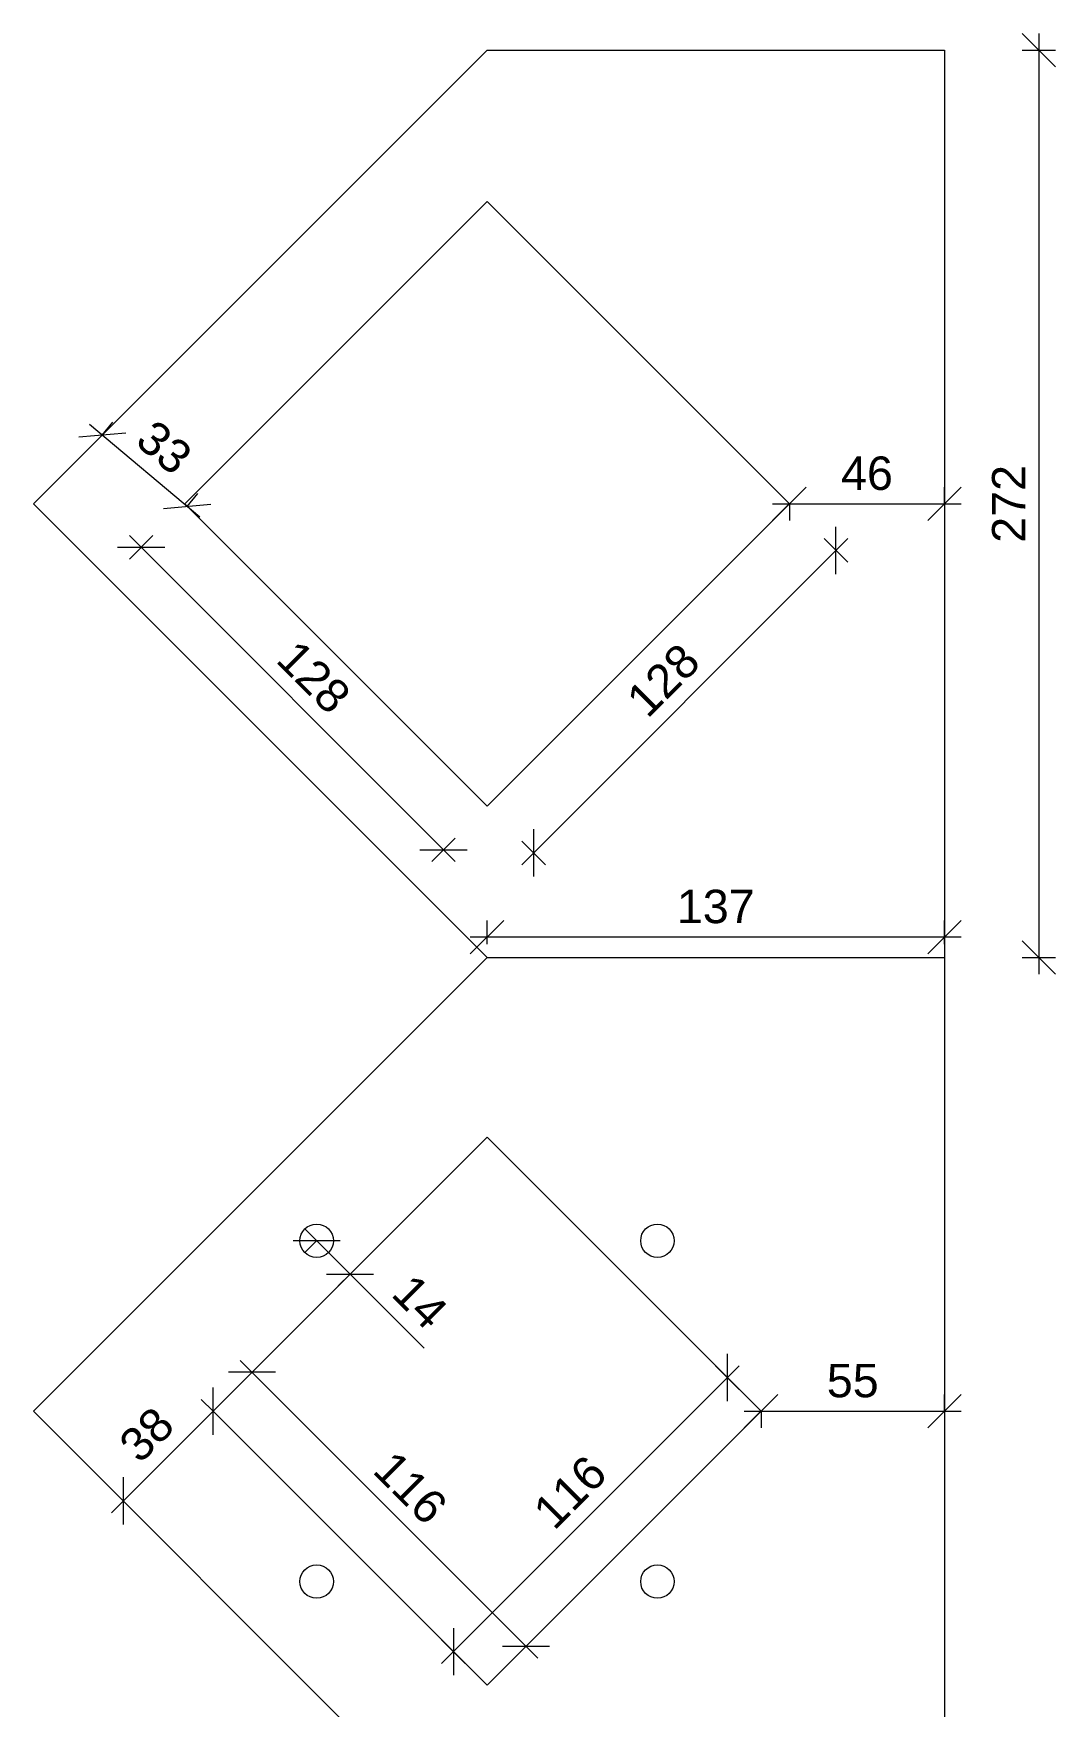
# Model space of a CAD drawing. Header units: millimetres. Extents: x 14254 to 34166, y 4312 to 8625.
# Drawn here: x 29506 to 29812, y 5556 to 6058 of the extents above; entities that cross this region are included whole.
import ezdxf

# ---------------------------------------------------------------- set-up
doc = ezdxf.new("R2010")
doc.units = ezdxf.units.MM
doc.layers.get('0').update_dxf_attribs({"lineweight": 25})
doc.layers.add('Mållinje (Afsætning af mål)', color=4, linetype='Continuous', lineweight=9)
doc.layers.add('Tyk fuldstregslinje (Optegning)', color=7, linetype='Continuous', lineweight=30)
doc.styles.add('Annotative', font='arial.ttf')
doc.dimstyles.new('Annotative', dxfattribs={"dimscale": 0, "dimtxt": 2.5, "dimasz": 2.5, "dimexe": 1.25, "dimexo": 1, "dimgap": 1, "dimtad": 1, "dimdec": 0, "dimzin": 0, "dimtxsty": 'Annotative', "dimblk": 'OBLIQUE', "dimcen": 1, "dimdle": 1.25, "dimadec": 0, "dimazin": 0, "dimtfac": 1, "dimtdec": 0, "dimtofl": 0, "dimtmove": 0, "dimatfit": 3, "dimfxl": 1.25, "dimfxlon": 1, "dimtolj": 1, "dimtzin": 0, "dimarcsym": 0})

# ---------------------------------------------------------------- blocks, each defined once
blk = doc.blocks.new('_Oblique')
at = {"color": 0, "linetype": 'ByBlock', "lineweight": -2}
blk.add_line((-0.5, -0.5), (0.5, 0.5), dxfattribs=at)
blk = doc.blocks.new('*D69')
at = {"layer": 'Defpoints', "color": 0, "transparency": 16777216}
for p in [(29732.48, 5917.05), (29746.42, 5903.11), (29641.97, 5826.54)]:
    blk.add_point(p, dxfattribs=at)
at = {"layer": 'Mållinje (Afsætning af mål)', "color": 0, "lineweight": -2, "transparency": 16777216}
for p, q in [((29652.38, 5809.06), (29749.96, 5906.64)), ((29742.89, 5906.64), (29749.96, 5899.57)), ((29652.38, 5816.13), (29659.45, 5809.06))]:
    blk.add_line(p, q, dxfattribs=at)
at = {"layer": 'Mållinje (Afsætning af mål)', "color": 0, "lineweight": -2, "transparency": 16777216, "xscale": 10, "yscale": 10, "zscale": 10}
for p, rotation in [((29746.42, 5903.11), 45.00000000000173), ((29655.91, 5812.6), 225.0000000000017)]:
    blk.add_blockref('_Oblique', p, dxfattribs=dict(at, rotation=rotation))
at = {"layer": 'Mållinje (Afsætning af mål)', "color": 0, "transparency": 16777216, "insert": (29694.73, 5864.29), "char_height": 10, "attachment_point": 5, "rotation": 45, "style": 'Annotative'}
blk.add_mtext('\\A1;128', dxfattribs=at)
blk = doc.blocks.new('*D70')
at = {"layer": 'Defpoints', "color": 0, "transparency": 16777216}
for p in [(29551.46, 5917.05), (29538.44, 5904.03), (29641.97, 5826.54)]:
    blk.add_point(p, dxfattribs=at)
at = {"layer": 'Mållinje (Afsætning af mål)', "color": 0, "lineweight": -2, "transparency": 16777216}
for p, q in [((29541.97, 5907.56), (29534.9, 5900.49)), ((29632.48, 5809.98), (29534.9, 5907.56)), ((29632.48, 5817.05), (29625.41, 5809.98))]:
    blk.add_line(p, q, dxfattribs=at)
at = {"layer": 'Mållinje (Afsætning af mål)', "color": 0, "lineweight": -2, "transparency": 16777216, "xscale": 10, "yscale": 10, "zscale": 10}
for p, rotation in [((29538.44, 5904.03), 135), ((29628.95, 5813.52), 315)]:
    blk.add_blockref('_Oblique', p, dxfattribs=dict(at, rotation=rotation))
at = {"layer": 'Mållinje (Afsætning af mål)', "color": 0, "transparency": 16777216, "insert": (29590.13, 5865.21), "char_height": 10, "attachment_point": 5, "rotation": 315, "style": 'Annotative'}
blk.add_mtext('\\A1;128', dxfattribs=at)
blk = doc.blocks.new('*D71')
at = {"layer": 'Defpoints', "color": 0, "transparency": 16777216}
for p in [(29526.79, 5937.63), (29526.79, 5937.63), (29552.2, 5916.31)]:
    blk.add_point(p, dxfattribs=at)
at = {"layer": 'Mållinje (Afsætning af mål)', "color": 0, "lineweight": -2, "transparency": 16777216}
for p, q in [((29556.03, 5913.1), (29522.96, 5940.85)), ((29526.79, 5937.63), (29530, 5941.46)), ((29552.2, 5916.31), (29555.41, 5920.14))]:
    blk.add_line(p, q, dxfattribs=at)
at = {"layer": 'Mållinje (Afsætning af mål)', "color": 0, "lineweight": -2, "transparency": 16777216, "xscale": 10, "yscale": 10, "zscale": 10}
for p, rotation in [((29526.79, 5937.63), 139.999999999998), ((29552.2, 5916.31), 319.999999999998)]:
    blk.add_blockref('_Oblique', p, dxfattribs=dict(at, rotation=rotation))
at = {"layer": 'Mållinje (Afsætning af mål)', "color": 0, "transparency": 16777216, "insert": (29545.35, 5933.95), "char_height": 10, "attachment_point": 5, "rotation": 320, "style": 'Annotative'}
blk.add_mtext('\\A1;33', dxfattribs=at)
blk = doc.blocks.new('*D72')
at = {"layer": 'Defpoints', "color": 0, "transparency": 16777216}
for p in [(29732.48, 5917.05), (29778.94, 5917.05), (29778.94, 5917.05)]:
    blk.add_point(p, dxfattribs=at)
at = {"layer": 'Mållinje (Afsætning af mål)', "color": 0, "lineweight": -2, "transparency": 16777216}
for p, q in [((29778.94, 5917.05), (29778.94, 5922.05)), ((29727.48, 5917.05), (29783.94, 5917.05)), ((29732.48, 5917.05), (29732.48, 5912.05))]:
    blk.add_line(p, q, dxfattribs=at)
at = {"layer": 'Mållinje (Afsætning af mål)', "color": 0, "lineweight": -2, "transparency": 16777216, "xscale": 10, "yscale": 10, "zscale": 10, "rotation": 180}
blk.add_blockref('_Oblique', (29732.48, 5917.05), dxfattribs=at)
at = {"layer": 'Mållinje (Afsætning af mål)', "color": 0, "lineweight": -2, "transparency": 16777216, "xscale": 10, "yscale": 10, "zscale": 10}
blk.add_blockref('_Oblique', (29778.94, 5917.05), dxfattribs=at)
at = {"layer": 'Mållinje (Afsætning af mål)', "color": 0, "transparency": 16777216, "insert": (29755.71, 5926.16), "char_height": 10, "attachment_point": 5, "style": 'Annotative'}
blk.add_mtext('\\A1;46', dxfattribs=at)
blk = doc.blocks.new('*D73')
at = {"layer": 'Defpoints', "color": 0, "transparency": 16777216}
for p in [(29778.94, 6052.82), (29778.94, 5781.29), (29807.15, 5781.29)]:
    blk.add_point(p, dxfattribs=at)
at = {"layer": 'Mållinje (Afsætning af mål)', "color": 0, "lineweight": -2, "transparency": 16777216}
for p, q in [((29807.15, 6057.82), (29807.15, 5776.29)), ((29802.15, 6052.82), (29812.15, 6052.82)), ((29802.15, 5781.29), (29812.15, 5781.29))]:
    blk.add_line(p, q, dxfattribs=at)
at = {"layer": 'Mållinje (Afsætning af mål)', "color": 0, "lineweight": -2, "transparency": 16777216, "xscale": 10, "yscale": 10, "zscale": 10}
for p, rotation in [((29807.15, 6052.82), 90), ((29807.15, 5781.29), 270)]:
    blk.add_blockref('_Oblique', p, dxfattribs=dict(at, rotation=rotation))
at = {"layer": 'Mållinje (Afsætning af mål)', "color": 0, "transparency": 16777216, "insert": (29798.13, 5917.05), "char_height": 10, "attachment_point": 5, "rotation": 90, "style": 'Annotative'}
blk.add_mtext('\\A1;272', dxfattribs=at)
blk = doc.blocks.new('*D74')
at = {"layer": 'Defpoints', "color": 0, "transparency": 16777216}
for p in [(29641.97, 5787.39), (29641.97, 5781.29), (29778.94, 5781.29)]:
    blk.add_point(p, dxfattribs=at)
at = {"layer": 'Mållinje (Afsætning af mål)', "color": 0, "lineweight": -2, "transparency": 16777216}
for p, q in [((29641.97, 5785.29), (29641.97, 5792.39)), ((29778.94, 5785.29), (29778.94, 5792.39)), ((29783.94, 5787.39), (29636.97, 5787.39))]:
    blk.add_line(p, q, dxfattribs=at)
at = {"layer": 'Mållinje (Afsætning af mål)', "color": 0, "lineweight": -2, "transparency": 16777216, "xscale": 10, "yscale": 10, "zscale": 10, "rotation": 180}
blk.add_blockref('_Oblique', (29641.97, 5787.39), dxfattribs=at)
at = {"layer": 'Mållinje (Afsætning af mål)', "color": 0, "lineweight": -2, "transparency": 16777216, "xscale": 10, "yscale": 10, "zscale": 10}
blk.add_blockref('_Oblique', (29778.94, 5787.39), dxfattribs=at)
at = {"layer": 'Mållinje (Afsætning af mål)', "color": 0, "transparency": 16777216, "insert": (29710.45, 5796.5), "char_height": 10, "attachment_point": 5, "style": 'Annotative'}
blk.add_mtext('\\A1;137', dxfattribs=at)
blk = doc.blocks.new('*D75')
at = {"layer": 'Defpoints', "color": 0, "transparency": 16777216}
for p in [(29590.97, 5696.52), (29600.96, 5686.53), (29600.96, 5686.53)]:
    blk.add_point(p, dxfattribs=at)
at = {"layer": 'Mållinje (Afsætning af mål)', "color": 0, "lineweight": -2, "transparency": 16777216}
for p, q in [((29587.43, 5700.06), (29600.96, 5686.53)), ((29590.97, 5696.52), (29587.43, 5692.99)), ((29600.96, 5686.53), (29597.42, 5683)), ((29600.96, 5686.53), (29623.12, 5664.37))]:
    blk.add_line(p, q, dxfattribs=at)
at = {"layer": 'Mållinje (Afsætning af mål)', "color": 0, "lineweight": -2, "transparency": 16777216, "xscale": 10, "yscale": 10, "zscale": 10}
for p, rotation in [((29590.97, 5696.52), 134.9999999999948), ((29600.96, 5686.53), 314.9999999999948)]:
    blk.add_blockref('_Oblique', p, dxfattribs=dict(at, rotation=rotation))
at = {"layer": 'Mållinje (Afsætning af mål)', "color": 0, "transparency": 16777216, "insert": (29621.95, 5678.3), "char_height": 10, "attachment_point": 5, "rotation": 315, "style": 'Annotative'}
blk.add_mtext('\\A1;14', dxfattribs=at)
blk = doc.blocks.new('*D76')
at = {"layer": 'Defpoints', "color": 0, "transparency": 16777216}
for p in [(29713.94, 5655.57), (29723.99, 5645.52), (29641.97, 5563.5)]:
    blk.add_point(p, dxfattribs=at)
at = {"layer": 'Mållinje (Afsætning af mål)', "color": 0, "lineweight": -2, "transparency": 16777216}
for p, q in [((29628.38, 5570.01), (29717.48, 5659.11)), ((29717.48, 5652.04), (29710.41, 5659.11)), ((29635.46, 5570.01), (29628.38, 5577.08))]:
    blk.add_line(p, q, dxfattribs=at)
at = {"layer": 'Mållinje (Afsætning af mål)', "color": 0, "lineweight": -2, "transparency": 16777216, "xscale": 10, "yscale": 10, "zscale": 10}
for p, rotation in [((29713.94, 5655.57), 44.99999999999874), ((29631.92, 5573.55), 224.9999999999987)]:
    blk.add_blockref('_Oblique', p, dxfattribs=dict(at, rotation=rotation))
at = {"layer": 'Mållinje (Afsætning af mål)', "color": 0, "transparency": 16777216, "insert": (29666.81, 5621.31), "char_height": 10, "attachment_point": 5, "rotation": 45, "style": 'Annotative'}
blk.add_mtext('\\A1;116', dxfattribs=at)
blk = doc.blocks.new('*D77')
at = {"layer": 'Defpoints', "color": 0, "transparency": 16777216}
for p in [(29571.61, 5657.18), (29559.94, 5645.52), (29641.97, 5563.5)]:
    blk.add_point(p, dxfattribs=at)
at = {"layer": 'Mållinje (Afsætning af mål)', "color": 0, "lineweight": -2, "transparency": 16777216}
for p, q in [((29568.07, 5653.65), (29575.14, 5660.72)), ((29657.17, 5571.62), (29568.07, 5660.72)), ((29650.1, 5571.62), (29657.17, 5578.7))]:
    blk.add_line(p, q, dxfattribs=at)
at = {"layer": 'Mållinje (Afsætning af mål)', "color": 0, "lineweight": -2, "transparency": 16777216, "xscale": 10, "yscale": 10, "zscale": 10}
for p, rotation in [((29571.61, 5657.18), 135.0000000000026), ((29653.63, 5575.16), 315.0000000000026)]:
    blk.add_blockref('_Oblique', p, dxfattribs=dict(at, rotation=rotation))
at = {"layer": 'Mållinje (Afsætning af mål)', "color": 0, "transparency": 16777216, "insert": (29619.06, 5622.61), "char_height": 10, "attachment_point": 5, "rotation": 315, "style": 'Annotative'}
blk.add_mtext('\\A1;116', dxfattribs=at)
blk = doc.blocks.new('*D78')
at = {"layer": 'Defpoints', "color": 0, "transparency": 16777216}
for p in [(29559.94, 5645.52), (29533.07, 5618.65), (29533.07, 5618.65)]:
    blk.add_point(p, dxfattribs=at)
at = {"layer": 'Mållinje (Afsætning af mål)', "color": 0, "lineweight": -2, "transparency": 16777216}
for p, q in [((29563.48, 5649.06), (29529.54, 5615.12)), ((29559.94, 5645.52), (29556.41, 5649.06)), ((29533.07, 5618.65), (29529.54, 5622.19))]:
    blk.add_line(p, q, dxfattribs=at)
at = {"layer": 'Mållinje (Afsætning af mål)', "color": 0, "lineweight": -2, "transparency": 16777216, "xscale": 10, "yscale": 10, "zscale": 10}
for p, rotation in [((29559.94, 5645.52), 44.99999999999808), ((29533.07, 5618.65), 224.9999999999981)]:
    blk.add_blockref('_Oblique', p, dxfattribs=dict(at, rotation=rotation))
at = {"layer": 'Mållinje (Afsætning af mål)', "color": 0, "transparency": 16777216, "insert": (29540.07, 5638.53), "char_height": 10, "attachment_point": 5, "rotation": 45, "style": 'Annotative'}
blk.add_mtext('\\A1;38', dxfattribs=at)
blk = doc.blocks.new('*D79')
at = {"layer": 'Defpoints', "color": 0, "transparency": 16777216}
for p in [(29723.99, 5645.52), (29778.94, 5645.52), (29778.94, 5645.52)]:
    blk.add_point(p, dxfattribs=at)
at = {"layer": 'Mållinje (Afsætning af mål)', "color": 0, "lineweight": -2, "transparency": 16777216}
for p, q in [((29778.94, 5645.52), (29778.94, 5650.52)), ((29718.99, 5645.52), (29783.94, 5645.52)), ((29723.99, 5645.52), (29723.99, 5640.52))]:
    blk.add_line(p, q, dxfattribs=at)
at = {"layer": 'Mållinje (Afsætning af mål)', "color": 0, "lineweight": -2, "transparency": 16777216, "xscale": 10, "yscale": 10, "zscale": 10, "rotation": 180}
blk.add_blockref('_Oblique', (29723.99, 5645.52), dxfattribs=at)
at = {"layer": 'Mållinje (Afsætning af mål)', "color": 0, "lineweight": -2, "transparency": 16777216, "xscale": 10, "yscale": 10, "zscale": 10}
blk.add_blockref('_Oblique', (29778.94, 5645.52), dxfattribs=at)
at = {"layer": 'Mållinje (Afsætning af mål)', "color": 0, "transparency": 16777216, "insert": (29751.46, 5654.61), "char_height": 10, "attachment_point": 5, "style": 'Annotative'}
blk.add_mtext('\\A1;55', dxfattribs=at)

msp = doc.modelspace()

# ---------------------------------------------------------------- linework, layer by layer
at = {"layer": 'Tyk fuldstregslinje (Optegning)'}
for p, q in [((29641.97, 6052.82), (29506.2, 5917.05)), ((29641.97, 6052.82), (29778.94, 6052.82)), ((29778.94, 6052.82), (29778.94, 5781.29)), ((29641.97, 6007.56), (29551.46, 5917.05)), ((29732.48, 5917.05), (29641.97, 6007.56)), ((29506.2, 5917.05), (29641.97, 5781.29)), ((29551.46, 5917.05), (29641.97, 5826.54)), ((29641.97, 5826.54), (29732.48, 5917.05)), ((29641.97, 5781.29), (29506.2, 5645.52)), ((29641.97, 5781.29), (29778.94, 5781.29)), ((29778.94, 5781.29), (29778.94, 5509.76)), ((29641.97, 5727.55), (29559.94, 5645.52)), ((29723.99, 5645.52), (29641.97, 5727.55)), ((29506.2, 5645.52), (29641.97, 5509.76)), ((29559.94, 5645.52), (29641.97, 5563.5)), ((29641.97, 5563.5), (29723.99, 5645.52))]:
    msp.add_line(p, q, dxfattribs=at)
for centre in [(29590.97, 5696.52), (29692.97, 5696.52), (29590.97, 5594.52), (29692.97, 5594.52)]:
    msp.add_circle(centre, 5, dxfattribs=at)

# ---------------------------------------------------------------- dimensions: what is measured, and where the dimension line sits
at = {"layer": 'Mållinje (Afsætning af mål)'}
for p1, p2, distance, picture, middle in [((29778.94, 6052.82), (29778.94, 5781.29), 28.21, '*D73', (29798.13, 5917.05)), ((29552.2, 5916.31), (29526.79, 5937.63), 0, '*D71', (29545.35, 5933.95)), ((29732.48, 5917.05), (29778.94, 5917.05), 0, '*D72', (29755.71, 5926.16)), ((29641.97, 5826.54), (29551.46, 5917.05), 18.42, '*D70', (29590.13, 5865.21)), ((29641.97, 5826.54), (29732.48, 5917.05), -19.72, '*D69', (29694.73, 5864.29)), ((29778.94, 5781.29), (29641.97, 5781.29), -6.1, '*D74', (29710.45, 5796.5)), ((29590.97, 5696.52), (29600.96, 5686.53), 0, '*D75', (29621.95, 5678.3)), ((29641.97, 5563.5), (29559.94, 5645.52), -16.49, '*D77', (29619.06, 5622.61)), ((29723.99, 5645.52), (29778.94, 5645.52), 0, '*D79', (29751.46, 5654.61)), ((29559.94, 5645.52), (29533.07, 5618.65), 0, '*D78', (29540.07, 5638.53))]:
    dim = msp.add_aligned_dim(p1=p1, p2=p2, distance=distance, dimstyle='Annotative', dxfattribs=at)
    dim.commit()
    dim.dimension.update_dxf_attribs({"geometry": picture, "text_midpoint": middle})
dim = msp.add_linear_dim(base=(29713.94, 5655.57), p1=(29641.97, 5563.5), p2=(29723.99, 5645.52), angle=45, dimstyle='Annotative', dxfattribs=at)
dim.commit()
dim.dimension.update_dxf_attribs({"geometry": '*D76', "text_midpoint": (29673.25, 5614.88), "dimtype": 161})

doc.saveas('drawing.dxf')
